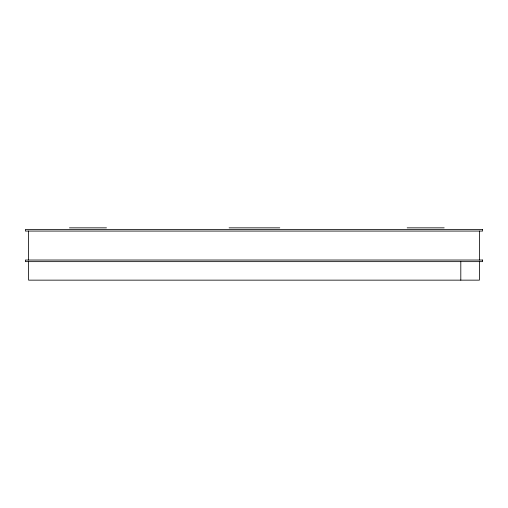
<?xml version="1.0" encoding="UTF-8"?>
<svg xmlns="http://www.w3.org/2000/svg" width="508" height="508" viewBox="0 0 508 508"><rect width="100%" height="100%" fill="white"/><g stroke="black" fill="none" stroke-linecap="round" stroke-linejoin="round"><path stroke-width="0.76" d="M69.463 227.851L106.47 227.851M229.089 227.851L279.781 227.851M407.175 227.851L444.189 227.851M479.381 231.07L479.381 260.033M479.381 261.645L479.381 280.149L28.619 280.149L28.619 261.645M460.807 261.645L460.807 280.149M28.619 231.07L28.619 260.033M482.6 229.457L25.4 229.457L25.4 231.07L482.6 231.07L482.6 229.457M482.6 260.033L25.4 260.033L25.4 261.645L482.6 261.645L482.6 260.033"/></g></svg>
